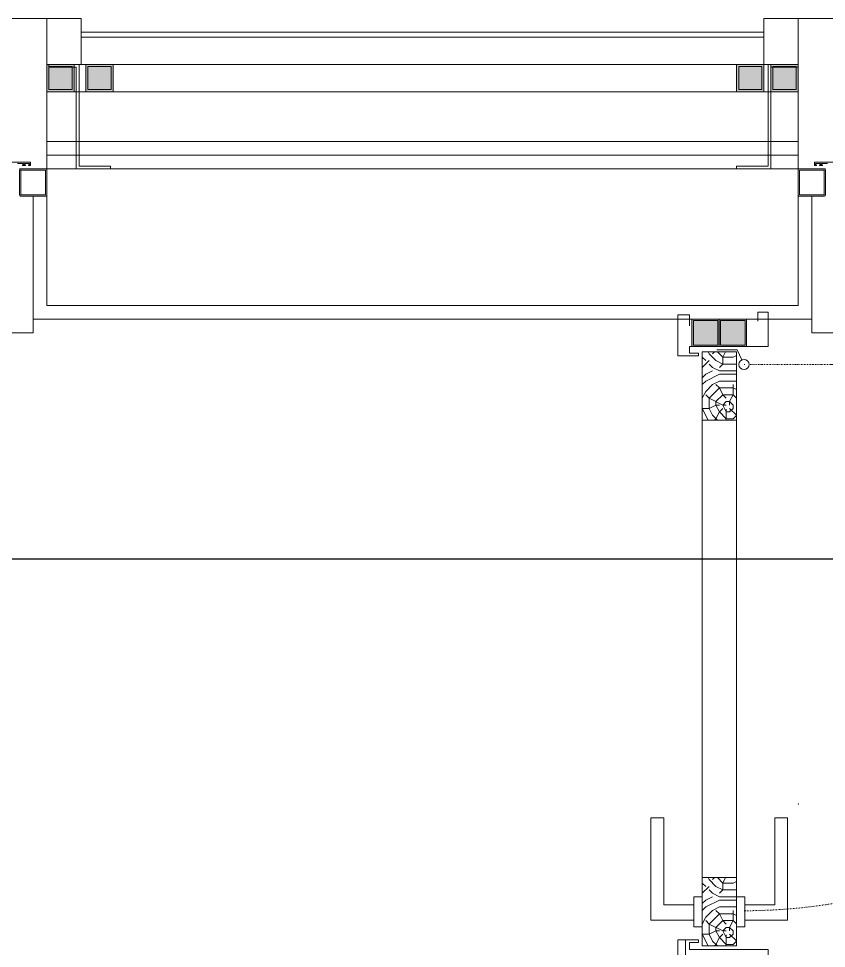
# Model space of a CAD drawing. Extents: x -9058 to 11890, y 0 to 4205.
# Drawn here: x 9540.9 to 9659.2, y 3671.7 to 3807.9 of the extents above; entities that cross this region are included whole.
import ezdxf

# ---------------------------------------------------------------- set-up
doc = ezdxf.new("R2010")
doc.units = 0
doc.header["$MEASUREMENT"] = 0
doc.linetypes.add('DOT2', pattern=[0.125, 0, -0.125])
doc.layers.get('0').update_dxf_attribs({"color": 9, "lineweight": 9})
for name, color, linetype, lineweight in [('06C', 9, 'Continuous', 9), ('06D', 9, 'Continuous', 9), ('09', 9, 'Continuous', 9), ('10', 9, 'Continuous', 9), ('12', 9, 'Continuous', 9), ('14', 9, 'Continuous', 9), ('20', 9, 'DOT2', 9), ('E-KABLO', 7, 'Continuous', 30), ('M-TEFRIS2-015', 129, 'Continuous', 9)]:
    doc.layers.add(name, color=color, linetype=linetype, lineweight=lineweight)

# ---------------------------------------------------------------- blocks, each defined once
blk = doc.blocks.new('p-kapı kolu')
for points in [[(2.2, 0), (2.2, -1.25), (-2.2, -1.25), (-2.2, 0), (2.2, 0)], [(1.225, -1.25), (1.225, -7.5), (-13.775, -7.5), (-13.775, -5.625), (-1.025, -5.625), (-1.025, -5.625), (-1.025, -1.25), (1.225, -1.25)]]:
    blk.add_lwpolyline(points)
blk = doc.blocks.new('p-profil-birim')
h = blk.add_hatch(color=255)
h.dxf.hatch_style = 1
h.paths.add_polyline_path([(0, 0), (10, 0), (10, 10), (0, 10)])
blk.add_lwpolyline([(0, 0), (10, 0), (10, 10), (0, 10)], close=True)
at = {"layer": '10'}
for points in [[(0, 10), (10, 10), (10, 0), (0, 0)], [(0, 10), (10, 10), (10, 0), (0, 0)], [(0, 0), (10, 0), (10, 10), (0, 10)], [(0.5, 9.5), (9.5, 9.5), (9.5, 0.5), (0.5, 0.5)]]:
    blk.add_lwpolyline(points, close=True, dxfattribs=at)
blk = doc.blocks.new('p-s-profil')
at = {"layer": '10'}
blk.add_lwpolyline([(9, 15.3), (4.6, 15.3), (4.6, 0.4), (0, 0.4), (0, 0), (5, 0), (5, 14.9), (9, 14.9), (9, 15.3)], dxfattribs=at)
blk.add_lwpolyline([(9, 15.3), (4.6, 15.3), (4.6, 0.4), (0, 0.4), (0, 0), (5, 0), (5, 14.9), (9, 14.9), (9, 15.3)], dxfattribs=at)
blk = doc.blocks.new('p-kutu_profil_40x40')
h = blk.add_hatch(color=256)
h.dxf.hatch_style = 1
h.paths.add_polyline_path([(0, 0), (4, 0), (4, 4), (0, 4)])
h = blk.add_hatch(color=255)
h.dxf.hatch_style = 1
h.paths.add_polyline_path([(0, 0), (4, 0), (4, 4), (0, 4)])
blk.add_lwpolyline([(0, 0), (4, 0), (4, 4), (0, 4)], close=True)
at = {"layer": '10'}
for points in [[(0, 4), (4, 4), (4, 0), (0, 0)], [(0, 4), (4, 4), (4, 0), (0, 0)], [(0, 0), (4, 0), (4, 4), (0, 4)], [(0.3, 3.7), (3.7, 3.7), (3.7, 0.3), (0.3, 0.3)], [(0.3, 3.7), (3.7, 3.7), (3.7, 0.3), (0.3, 0.3)]]:
    blk.add_lwpolyline(points, close=True, dxfattribs=at)

msp = doc.modelspace()

# ---------------------------------------------------------------- hatches: boundary and pattern name
at = {"layer": '09'}
h = msp.add_hatch(dxfattribs=at)
h.set_pattern_fill('LOGEND', color=256, scale=10, style=0)
h.set_pattern_definition([(180, (108806.528, 645.776), (-10, 10), [3, -7]), (180, (108806.528, 646.276), (-10, 10), [3, -7]), (180, (108806.028, 647.276), (-10, 10), [2, -8]), (180, (108805.528, 648.276), (-10, 10), [1.5, -8.5]), (180, (108805.528, 649.276), (-10, 10), [1, -9]), (180, (108808.028, 650.276), (-10, 10), [0.5, -2.5, 0.5, -6.5]), (180, (108806.528, 650.776), (-10, 10), [0.5, -4, 1.5, -4]), (180, (108804.528, 651.276), (-10, 10), [0.5, -0.5, 0.5, -8.5]), (180, (108805.028, 651.776), (-10, 10), [0.5, -9.5]), (180, (108805.528, 652.776), (-10, 10), [1.5, -8.5]), (180, (108805.528, 653.776), (-10, 10), [2, -8]), (180, (108806.028, 654.776), (-10, 10), [2.5, -3, 0.5, -4]), (90, (108810.028, 648.776), (10, 10), [0.5, -1, 2.5, -6]), (90, (108809.528, 649.776), (10, 10), [0.5, -0.5, 1.5, -7.5]), (90, (108809.028, 653.776), (10, 10), [1, -9]), (90, (108808.528, 649.776), (10, 10), [2, -3, 0.5, -4.5]), (90, (108808.028, 655.276), (10, 10), [0.5, -9.5]), (90, (108807.528, 650.276), (10, 10), [1.5, -8.5]), (90, (108806.528, 650.776), (10, 10), [1, -9]), (90, (108805.528, 650.776), (10, 10), [0.5, -1.5, 1.5, -6.5]), (90, (108805.028, 651.276), (10, 10), [0.5, -9.5]), (90, (108804.528, 649.276), (10, 10), [1.4, -8.6]), (90, (108804.028, 647.276), (10, 10), [1, -9]), (90, (108803.028, 651.276), (10, 10), [0.5, -9.5]), (90, (108802.028, 650.776), (10, 10), [1.5, -8.5]), (90, (108801.028, 650.776), (10, 10), [1.5, -8.5]), (135, (108802.5284, 646.7755), (-1e-15, 10), [0.7071, -0.7071, 0.7071, -12.0208356]), (135, (108804.5284, 649.2755), (-1e-15, 10), [1.4142, -12.7279356]), (135, (108808.5284, 654.2755), (-1e-15, 10), [1.4142, -12.7279356]), (135, (108806.5284, 651.7755), (-1e-15, 10), [1.4142, -12.7279356]), (135, (108806.0284, 649.7755), (-1e-15, 10), [1.4142, -12.7279356]), (135, (108803.0284, 647.7755), (-1e-15, 10), [1.4142, -12.7279356]), (135, (108804.0284, 648.2755), (-1e-15, 10), [2.12132, -12.0208156]), (135, (108807.0284, 652.7755), (-1e-15, 10), [0.7071, -13.4350356]), (135, (108807.5284, 653.7755), (-1e-15, 10), [0.7071, -13.4350356]), (135, (108803.5284, 653.7755), (-1e-15, 10), [0.7071, -13.4350356]), (135, (108807.5284, 648.7755), (-1e-15, 10), [0.7071, -13.4350356]), (135, (108802.0284, 652.2755), (-1e-15, 10), [0.7071, -13.4350356]), (135, (108805.5284, 651.2755), (-1e-15, 10), [0.7071, -13.4350356]), (135, (108804.5284, 652.2755), (-1e-15, 10), [0.7071, -13.4350356]), (45, (108805.0284, 650.2755), (10, 1e-15), [0.7071, -0.7071, 2.12132, -10.6066156]), (45, (108803.5284, 650.2755), (10, 1e-15), [0.7071, -13.4350356]), (45, (108803.5284, 646.7755), (10, 1e-15), [0.7071, -13.4350356]), (45, (108805.5284, 649.2755), (10, 1e-15), [0.7071, -13.4350356]), (45, (108804.0284, 651.2755), (10, 1e-15), [0.7071, -13.4350356]), (45, (108806.5284, 648.7755), (10, 1e-15), [0.7071, -13.4350356]), (45, (108802.5284, 648.7755), (10, 1e-15), [0.7071, -13.4350356]), (45, (108809.5284, 645.7755), (10, 1e-15), [0.7071, -13.4350356]), (45, (108809.0284, 646.2755), (10, 1e-15), [1.4142, -12.7279356]), (45, (108808.5284, 646.7755), (10, 1e-15), [1.4142, -12.7279356]), (45, (108807.5284, 646.7755), (10, 1e-15), [1.4142, -12.7279356]), (45, (108807.0284, 647.7755), (10, 1e-15), [1.4142, -12.7279356]), (45, (108803.0284, 651.7755), (10, 1e-15), [1.4142, -12.7279356]), (45, (108801.0284, 646.7755), (10, 1e-15), [1.4142, -12.7279356]), (45, (108800.5284, 654.7755), (10, 1e-15), [1.4142, -12.7279356]), (45, (108800.5284, 653.7755), (10, 1e-15), [1.4142, -12.7279356]), (45, (108801.5284, 653.2755), (10, 1e-15), [1.4142, -12.7279356]), (45, (108808.5284, 653.2755), (10, 1e-15), [2.12132, -12.0208156]), (45, (108802.0284, 652.2755), (10, 1e-15), [2.12132, -12.0208156]), (153.434949, (108807.5284, 655.2755), (-10, 4e-09), [1.118, -21.2426798]), (153.434949, (108807.5284, 650.2755), (-10, 4e-09), [1.118, -21.2426798]), (153.434949, (108806.5284, 653.2755), (-10, 4e-09), [1.118, -21.2426798]), (153.434949, (108803.5284, 646.2755), (-10, 4e-09), [1.118, -21.2426798]), (153.434949, (108804.0284, 647.2755), (-10, 4e-09), [1.118, -21.2426798]), (153.434949, (108807.0284, 649.2755), (-10, 4e-09), [1.118, -21.2426798]), (153.434949, (108807.0284, 654.2755), (-10, 4e-09), [1.118, -21.2426798]), (153.434949, (108804.0284, 651.2755), (-10, 4e-09), [2.236, -20.1246798]), (116.565051, (108804.0284, 652.7755), (-5e-10, 10), [1.118, -21.2426798]), (116.565051, (108802.5284, 649.7755), (-5e-10, 10), [1.118, -21.2426798]), (116.565051, (108807.5284, 651.7755), (-5e-10, 10), [1.118, -21.2426798]), (116.565051, (108809.5284, 652.2755), (-5e-10, 10), [1.118, -21.2426798]), (116.565051, (108803.5284, 650.2755), (-5e-10, 10), [1.118, -21.2426798]), (116.565051, (108804.5284, 650.2755), (-5e-10, 10), [1.118, -21.2426798]), (116.565051, (108808.5284, 651.7755), (-5e-10, 10), [2.236, -20.1246798]), (116.565051, (108801.0284, 648.2755), (-5e-10, 10), [2.236, -20.1246798]), (116.565051, (108802.0284, 648.7755), (-5e-10, 10), [2.236, -20.1246798]), (63.434949, (108810.0284, 647.2755), (4e-09, 10), [1.118, -21.2426798]), (63.434949, (108810.0284, 652.7755), (4e-09, 10), [1.118, -21.2426798]), (63.434949, (108808.0284, 645.7755), (4e-09, 10), [1.118, -21.2426798]), (63.434949, (108809.0284, 654.7755), (4e-09, 10), [1.118, -21.2426798]), (63.434949, (108808.0284, 648.7755), (4e-09, 10), [1.118, -21.2426798]), (63.434949, (108806.0284, 649.7755), (4e-09, 10), [1.118, -21.2426798]), (63.434949, (108805.0284, 651.7755), (4e-09, 10), [1.118, -21.2426798]), (63.434949, (108809.5284, 647.7755), (-3.21e-06, 10.0000016), [1.118, -21.2426798]), (63.434949, (108807.0284, 649.2755), (4e-09, 10), [1.118, -21.2426798]), (63.434949, (108804.0284, 648.2755), (4e-09, 10), [1.118, -21.2426798]), (63.434949, (108803.0284, 649.2755), (4e-09, 10), [1.118, -21.2426798]), (63.434949, (108801.0284, 652.2755), (4e-09, 10), [1.118, -21.2426798]), (63.434949, (108808.5284, 655.2755), (4e-09, 10), [1.118, -21.2426798]), (63.434949, (108810.0284, 654.7755), (4e-09, 10), [2.236, -20.1246798]), (63.434949, (108808.5284, 647.7755), (4e-09, 10), [2.236, -20.1246798]), (26.565051, (108810.0284, 646.2755), (10, 5e-10), [1.118, -21.2426798]), (26.565051, (108801.5284, 645.7755), (10, 5e-10), [1.118, -21.2426798]), (26.565051, (108802.0284, 650.7755), (10, 5e-10), [1.118, -21.2426798]), (26.565051, (108806.0284, 647.2755), (10, 5e-10), [1.118, -21.2426798]), (26.565051, (108806.5284, 646.2755), (10, 5e-10), [1.118, -21.2426798]), (26.565051, (108805.5284, 648.2755), (10, 5e-10), [1.118, -21.2426798]), (26.565051, (108802.5284, 654.2755), (10, 5e-10), [1.118, -21.2426798]), (26.565051, (108801.5284, 654.7755), (10, 5e-10), [2.236, -20.1246798])])
h.paths.add_polyline_path([(9641.02, 3759.07), (9646.02, 3759.07), (9646.02, 3749.07), (9641.02, 3749.07)])
h = msp.add_hatch(dxfattribs=at)
h.set_pattern_fill('LOGEND', color=256, scale=10, style=0)
h.set_pattern_definition([(180, (108806.528, 568.776), (-10, 10), [3, -7]), (180, (108806.528, 569.276), (-10, 10), [3, -7]), (180, (108806.028, 570.276), (-10, 10), [2, -8]), (180, (108805.528, 571.276), (-10, 10), [1.5, -8.5]), (180, (108805.528, 572.276), (-10, 10), [1, -9]), (180, (108808.028, 573.276), (-10, 10), [0.5, -2.5, 0.5, -6.5]), (180, (108806.528, 573.776), (-10, 10), [0.5, -4, 1.5, -4]), (180, (108804.528, 574.276), (-10, 10), [0.5, -0.5, 0.5, -8.5]), (180, (108805.028, 574.776), (-10, 10), [0.5, -9.5]), (180, (108805.528, 575.776), (-10, 10), [1.5, -8.5]), (180, (108805.528, 576.776), (-10, 10), [2, -8]), (180, (108806.028, 577.776), (-10, 10), [2.5, -3, 0.5, -4]), (90, (108810.028, 571.776), (10, 10), [0.5, -1, 2.5, -6]), (90, (108809.528, 572.776), (10, 10), [0.5, -0.5, 1.5, -7.5]), (90, (108809.028, 576.776), (10, 10), [1, -9]), (90, (108808.528, 572.776), (10, 10), [2, -3, 0.5, -4.5]), (90, (108808.028, 578.276), (10, 10), [0.5, -9.5]), (90, (108807.528, 573.276), (10, 10), [1.5, -8.5]), (90, (108806.528, 573.776), (10, 10), [1, -9]), (90, (108805.528, 573.776), (10, 10), [0.5, -1.5, 1.5, -6.5]), (90, (108805.028, 574.276), (10, 10), [0.5, -9.5]), (90, (108804.528, 572.276), (10, 10), [1.4, -8.6]), (90, (108804.028, 570.276), (10, 10), [1, -9]), (90, (108803.028, 574.276), (10, 10), [0.5, -9.5]), (90, (108802.028, 573.776), (10, 10), [1.5, -8.5]), (90, (108801.028, 573.776), (10, 10), [1.5, -8.5]), (135, (108802.5284, 569.7755), (-1e-15, 10), [0.7071, -0.7071, 0.7071, -12.0208356]), (135, (108804.5284, 572.2755), (-1e-15, 10), [1.4142, -12.7279356]), (135, (108808.5284, 577.2755), (-1e-15, 10), [1.4142, -12.7279356]), (135, (108806.5284, 574.7755), (-1e-15, 10), [1.4142, -12.7279356]), (135, (108806.0284, 572.7755), (-1e-15, 10), [1.4142, -12.7279356]), (135, (108803.0284, 570.7755), (-1e-15, 10), [1.4142, -12.7279356]), (135, (108804.0284, 571.2755), (-1e-15, 10), [2.12132, -12.0208156]), (135, (108807.0284, 575.7755), (-1e-15, 10), [0.7071, -13.4350356]), (135, (108807.5284, 576.7755), (-1e-15, 10), [0.7071, -13.4350356]), (135, (108803.5284, 576.7755), (-1e-15, 10), [0.7071, -13.4350356]), (135, (108807.5284, 571.7755), (-1e-15, 10), [0.7071, -13.4350356]), (135, (108802.0284, 575.2755), (-1e-15, 10), [0.7071, -13.4350356]), (135, (108805.5284, 574.2755), (-1e-15, 10), [0.7071, -13.4350356]), (135, (108804.5284, 575.2755), (-1e-15, 10), [0.7071, -13.4350356]), (45, (108805.0284, 573.2755), (10, 1e-15), [0.7071, -0.7071, 2.12132, -10.6066156]), (45, (108803.5284, 573.2755), (10, 1e-15), [0.7071, -13.4350356]), (45, (108803.5284, 569.7755), (10, 1e-15), [0.7071, -13.4350356]), (45, (108805.5284, 572.2755), (10, 1e-15), [0.7071, -13.4350356]), (45, (108804.0284, 574.2755), (10, 1e-15), [0.7071, -13.4350356]), (45, (108806.5284, 571.7755), (10, 1e-15), [0.7071, -13.4350356]), (45, (108802.5284, 571.7755), (10, 1e-15), [0.7071, -13.4350356]), (45, (108809.5284, 568.7755), (10, 1e-15), [0.7071, -13.4350356]), (45, (108809.0284, 569.2755), (10, 1e-15), [1.4142, -12.7279356]), (45, (108808.5284, 569.7755), (10, 1e-15), [1.4142, -12.7279356]), (45, (108807.5284, 569.7755), (10, 1e-15), [1.4142, -12.7279356]), (45, (108807.0284, 570.7755), (10, 1e-15), [1.4142, -12.7279356]), (45, (108803.0284, 574.7755), (10, 1e-15), [1.4142, -12.7279356]), (45, (108801.0284, 569.7755), (10, 1e-15), [1.4142, -12.7279356]), (45, (108800.5284, 577.7755), (10, 1e-15), [1.4142, -12.7279356]), (45, (108800.5284, 576.7755), (10, 1e-15), [1.4142, -12.7279356]), (45, (108801.5284, 576.2755), (10, 1e-15), [1.4142, -12.7279356]), (45, (108808.5284, 576.2755), (10, 1e-15), [2.12132, -12.0208156]), (45, (108802.0284, 575.2755), (10, 1e-15), [2.12132, -12.0208156]), (153.434949, (108807.5284, 578.2755), (-10, 4e-09), [1.118, -21.2426798]), (153.434949, (108807.5284, 573.2755), (-10, 4e-09), [1.118, -21.2426798]), (153.434949, (108806.5284, 576.2755), (-10, 4e-09), [1.118, -21.2426798]), (153.434949, (108803.5284, 569.2755), (-10, 4e-09), [1.118, -21.2426798]), (153.434949, (108804.0284, 570.2755), (-10, 4e-09), [1.118, -21.2426798]), (153.434949, (108807.0284, 572.2755), (-10, 4e-09), [1.118, -21.2426798]), (153.434949, (108807.0284, 577.2755), (-10, 4e-09), [1.118, -21.2426798]), (153.434949, (108804.0284, 574.2755), (-10, 4e-09), [2.236, -20.1246798]), (116.565051, (108804.0284, 575.7755), (-5e-10, 10), [1.118, -21.2426798]), (116.565051, (108802.5284, 572.7755), (-5e-10, 10), [1.118, -21.2426798]), (116.565051, (108807.5284, 574.7755), (-5e-10, 10), [1.118, -21.2426798]), (116.565051, (108809.5284, 575.2755), (-5e-10, 10), [1.118, -21.2426798]), (116.565051, (108803.5284, 573.2755), (-5e-10, 10), [1.118, -21.2426798]), (116.565051, (108804.5284, 573.2755), (-5e-10, 10), [1.118, -21.2426798]), (116.565051, (108808.5284, 574.7755), (-5e-10, 10), [2.236, -20.1246798]), (116.565051, (108801.0284, 571.2755), (-5e-10, 10), [2.236, -20.1246798]), (116.565051, (108802.0284, 571.7755), (-5e-10, 10), [2.236, -20.1246798]), (63.434949, (108810.0284, 570.2755), (4e-09, 10), [1.118, -21.2426798]), (63.434949, (108810.0284, 575.7755), (4e-09, 10), [1.118, -21.2426798]), (63.434949, (108808.0284, 568.7755), (4e-09, 10), [1.118, -21.2426798]), (63.434949, (108809.0284, 577.7755), (4e-09, 10), [1.118, -21.2426798]), (63.434949, (108808.0284, 571.7755), (4e-09, 10), [1.118, -21.2426798]), (63.434949, (108806.0284, 572.7755), (4e-09, 10), [1.118, -21.2426798]), (63.434949, (108805.0284, 574.7755), (4e-09, 10), [1.118, -21.2426798]), (63.434949, (108809.5284, 570.7755), (-3.21e-06, 10.0000016), [1.118, -21.2426798]), (63.434949, (108807.0284, 572.2755), (4e-09, 10), [1.118, -21.2426798]), (63.434949, (108804.0284, 571.2755), (4e-09, 10), [1.118, -21.2426798]), (63.434949, (108803.0284, 572.2755), (4e-09, 10), [1.118, -21.2426798]), (63.434949, (108801.0284, 575.2755), (4e-09, 10), [1.118, -21.2426798]), (63.434949, (108808.5284, 578.2755), (4e-09, 10), [1.118, -21.2426798]), (63.434949, (108810.0284, 577.7755), (4e-09, 10), [2.236, -20.1246798]), (63.434949, (108808.5284, 570.7755), (4e-09, 10), [2.236, -20.1246798]), (26.565051, (108810.0284, 569.2755), (10, 5e-10), [1.118, -21.2426798]), (26.565051, (108801.5284, 568.7755), (10, 5e-10), [1.118, -21.2426798]), (26.565051, (108802.0284, 573.7755), (10, 5e-10), [1.118, -21.2426798]), (26.565051, (108806.0284, 570.2755), (10, 5e-10), [1.118, -21.2426798]), (26.565051, (108806.5284, 569.2755), (10, 5e-10), [1.118, -21.2426798]), (26.565051, (108805.5284, 571.2755), (10, 5e-10), [1.118, -21.2426798]), (26.565051, (108802.5284, 577.2755), (10, 5e-10), [1.118, -21.2426798]), (26.565051, (108801.5284, 577.7755), (10, 5e-10), [2.236, -20.1246798])])
h.paths.add_polyline_path([(9641.02, 3682.07), (9646.02, 3682.07), (9646.02, 3672.07), (9641.02, 3672.07)])

# ---------------------------------------------------------------- linework, layer by layer
at = {"layer": '06D'}
msp.add_lwpolyline([(9793.06, 3763.87), (9793.06, 3761.87), (9657.06, 3761.87), (9657.06, 3763.87)], dxfattribs=at)
at = {"layer": '10'}
for points in [[(9639.16, 3762.87), (9639.16, 3764.47), (9637.46, 3764.47), (9637.46, 3758.47), (9640.46, 3758.47), (9640.46, 3758.87), (9639.16, 3758.87), (9639.16, 3759.87), (9650.66, 3759.87), (9650.66, 3764.87), (9649.16, 3764.87), (9649.16, 3763.57)], [(9643.14, 3759.37), (9646.14, 3759.37), (9646.83, 3757.9)], [(9639.06, 3667.97), (9639.06, 3666.67), (9637.46, 3666.67), (9637.46, 3672.97), (9640.46, 3672.97), (9640.46, 3672.57), (9639.16, 3672.57), (9639.16, 3671.57), (9650.66, 3671.57), (9650.66, 3666.67), (9649.06, 3666.67), (9649.06, 3667.97)]]:
    msp.add_lwpolyline(points, dxfattribs=at)
msp.add_circle((9647.14, 3757.22), 0.75, dxfattribs=at)
at = {"layer": '12'}
for points in [[(9641.02, 3759.07), (9641.02, 3749.07), (9646.02, 3749.07), (9646.02, 3759.07)], [(9641.02, 3682.07), (9646.02, 3682.07), (9646.02, 3749.07), (9641.02, 3749.07)], [(9641.02, 3682.07), (9641.02, 3672.07), (9646.02, 3672.07), (9646.02, 3682.07)]]:
    msp.add_lwpolyline(points, close=True, dxfattribs=at)
at = {"layer": '14'}
msp.add_lwpolyline([(9657.06, 3763.87), (9657.06, 3781.87)], dxfattribs=at)
at = {"layer": '20', "ltscale": 20}
for points in [[(9647.14, 3757.22), (9717.14, 3757.22)], [(9717.14, 3757.22), (9647.89, 3757.22)]]:
    msp.add_lwpolyline(points, dxfattribs=at)
at = {"layer": '20'}
msp.add_lwpolyline([(9727.14, 3757.22), (9647.89, 3757.22)], dxfattribs=at)
msp.add_arc((9647.14, 3757.22), 80, 270.0002, 359.9998, dxfattribs=at)
at = {"layer": 'E-KABLO', "color": 6, "ltscale": 40}
msp.add_line((9714.26, 3728.72), (9228.97, 3728.72), dxfattribs=at)
at = {"layer": 'M-TEFRIS2-015'}
for points in [[(9405.06, 3807.87), (9545.06, 3807.87)], [(9552.06, 3801.17), (9550.06, 3801.17), (9550.06, 3807.87), (9545.06, 3807.87), (9545.06, 3785.87), (9541.04, 3785.87)], [(9648.06, 3801.17), (9650.06, 3801.17), (9650.06, 3807.87), (9655.06, 3807.87), (9655.06, 3785.87), (9659.08, 3785.87)], [(9795.06, 3807.87), (9655.06, 3807.87)], [(9650.06, 3805.87), (9550.06, 3805.87)], [(9650.06, 3805.17), (9550.06, 3805.17)], [(9655.06, 3801.17), (9545.06, 3801.17)], [(9655.06, 3797.17), (9545.06, 3797.17)], [(9655.06, 3789.87), (9545.06, 3789.87)], [(9655.06, 3787.87), (9545.06, 3787.87)], [(9655.46, 3785.87), (9544.66, 3785.87)], [(9543.06, 3763.87), (9543.06, 3781.87)], [(9407.06, 3763.87), (9407.06, 3761.87), (9543.06, 3761.87), (9543.06, 3763.87)], [(9543.06, 3763.87), (9657.06, 3763.87)], [(9638.56, 3672.97), (9638.56, 3390.57)]]:
    msp.add_lwpolyline(points, dxfattribs=at)
for points in [[(9540.73, 3786.65), (9541.06, 3786.65), (9541.06, 3786.64), (9541.21, 3786.64), (9541.21, 3786.65), (9541.48, 3786.65), (9541.48, 3786.64), (9541.61, 3786.64), (9541.61, 3786.47, -0.414214), (9541.58, 3786.44), (9541.48, 3786.44), (9541.48, 3786.39, 0.414214), (9541.53, 3786.34), (9541.84, 3786.34, 0.414214), (9541.91, 3786.41), (9541.91, 3786.43, 0.414214), (9541.9, 3786.44), (9541.8, 3786.44, -0.414214), (9541.75, 3786.49), (9541.75, 3786.61, -0.414214), (9541.8, 3786.66), (9542.47, 3786.66, -0.414214), (9542.52, 3786.61), (9542.52, 3786.49, -0.414214), (9542.47, 3786.44), (9542.37, 3786.44, 0.414214), (9542.36, 3786.43), (9542.36, 3786.41, 0.414214), (9542.43, 3786.34), (9542.65, 3786.34, 0.414214), (9542.66, 3786.35), (9542.66, 3786.83, 0.414214), (9542.65, 3786.84), (9534.67, 3786.84, 0.414214)], [(9659.38, 3786.65), (9659.05, 3786.65), (9659.05, 3786.64), (9658.9, 3786.64), (9658.9, 3786.65), (9658.63, 3786.65), (9658.63, 3786.64), (9658.5, 3786.64), (9658.5, 3786.47, 0.414214), (9658.53, 3786.44), (9658.63, 3786.44), (9658.63, 3786.39, -0.414214), (9658.58, 3786.34), (9658.27, 3786.34, -0.414214), (9658.2, 3786.41), (9658.2, 3786.43, -0.414214), (9658.21, 3786.44), (9658.31, 3786.44, 0.414214), (9658.36, 3786.49), (9658.36, 3786.61, 0.414214), (9658.31, 3786.66), (9657.64, 3786.66, 0.414214), (9657.59, 3786.61), (9657.59, 3786.49, 0.414214), (9657.64, 3786.44), (9657.74, 3786.44, -0.414214), (9657.75, 3786.43), (9657.75, 3786.41, -0.414214), (9657.68, 3786.34), (9657.46, 3786.34, -0.414214), (9657.45, 3786.35), (9657.45, 3786.83, -0.414214), (9657.46, 3786.84), (9665.44, 3786.84, -0.414214)]]:
    msp.add_lwpolyline(points, format="xyb", dxfattribs=at)
for points in [[(9545.06, 3782.07, -0.414214), (9544.86, 3781.87), (9541.26, 3781.87, -0.414214), (9541.06, 3782.07), (9541.06, 3785.67, -0.414214), (9541.26, 3785.87), (9544.86, 3785.87, -0.414214), (9545.06, 3785.67)], [(9655.06, 3782.07, 0.414214), (9655.26, 3781.87), (9658.86, 3781.87, 0.414214), (9659.06, 3782.07), (9659.06, 3785.67, 0.414214), (9658.86, 3785.87), (9655.26, 3785.87, 0.414214), (9655.06, 3785.67)]]:
    msp.add_lwpolyline(points, format="xyb", close=True, dxfattribs=at)
for points in [[(9544.86, 3782.07), (9544.86, 3785.67), (9541.26, 3785.67), (9541.26, 3782.07)], [(9545.06, 3765.87), (9655.06, 3765.87), (9655.06, 3785.87), (9545.06, 3785.87), (9545.06, 3765.87)], [(9655.26, 3782.07), (9655.26, 3785.67), (9658.86, 3785.67), (9658.86, 3782.07)]]:
    msp.add_lwpolyline(points, close=True, dxfattribs=at)
msp.add_point((9655.09, 3692.88), dxfattribs=at)

# ---------------------------------------------------------------- block references
at = {"layer": '06C', "rotation": 270}
msp.add_blockref('p-kapı kolu', (9641.02, 3677.07), dxfattribs=at)
at = {"layer": '06C', "extrusion": (0, 0, -1), "zscale": -1, "rotation": 270}
msp.add_blockref('p-kapı kolu', (-9646.02, 3677.07), dxfattribs=at)
at = {"layer": 'M-TEFRIS2-015'}
for name, p in [('p-kutu_profil_40x40', (9545.06, 3797.17)), ('p-kutu_profil_40x40', (9550.76, 3797.17)), ('p-s-profil', (9646.06, 3785.87)), ('p-kutu_profil_40x40', (9646.06, 3797.17)), ('p-kutu_profil_40x40', (9651.06, 3797.17))]:
    msp.add_blockref(name, p, dxfattribs=at)
at = {"layer": 'M-TEFRIS2-015', "xscale": -1}
msp.add_blockref('p-s-profil', (9554.36, 3785.87), dxfattribs=at)
at = {"layer": 'M-TEFRIS2-015', "xscale": 0.4, "yscale": 0.4}
for p in [(9639.52, 3759.87), (9643.52, 3759.87)]:
    msp.add_blockref('p-profil-birim', p, dxfattribs=at)

doc.saveas('drawing.dxf')
